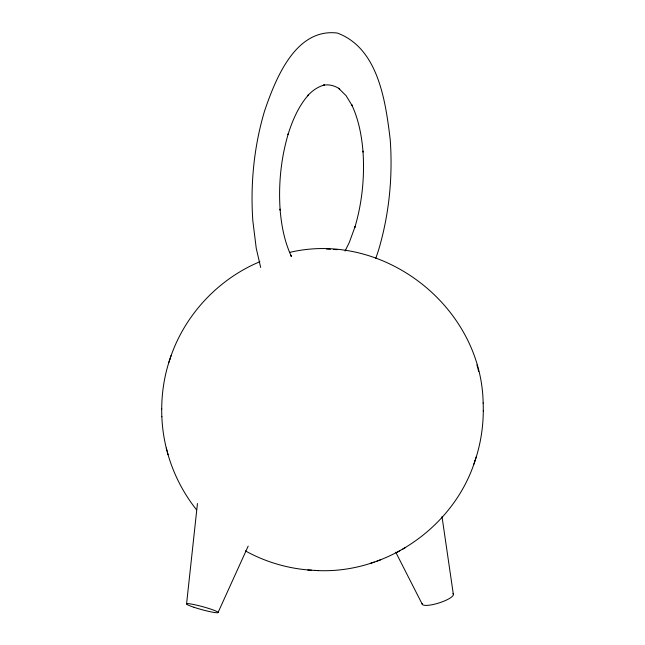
<?xml version="1.0" encoding="UTF-8"?>
<svg xmlns="http://www.w3.org/2000/svg" width="645" height="645" viewBox="0 0 645 645"><rect width="100%" height="100%" fill="white"/><g stroke="black" fill="none" stroke-linecap="round" stroke-linejoin="round"><path stroke-width="0.97" d="M196.515 509.752C175.488 483.395 163.096 450.226 161.847 416.517M483.153 403.141C481.517 306.689 383.606 230.152 289.5 252.429M161.839 416.751C161.056 397.368 163.62 377.809 169.82 359.41M483.161 402.907C483.944 422.29 481.38 441.849 475.18 460.248M186.566 603.946L197.459 503.503M169.869 359.281C183.946 315.808 217.696 279.269 259.887 261.717M314.647 570.406C384.855 575.09 454.144 527.497 475.131 460.377M168.635 362.99L171.135 355.443M473.865 464.215L476.365 456.668M375.809 258.347L378.615 249.905C389.137 214.495 392.829 177.165 390.273 140.352L390.193 139.385C385.597 101.692 378.494 48.206 337.262 33.032C295.499 28.017 275.633 78.771 264.772 110.376L264.49 111.263C253.969 146.665 250.284 183.994 252.832 220.816L256.25 248.333L260.677 267.441M218.026 612.581L248.196 546.097M345.067 251.05L349.332 242.367L355.137 226.484L354.855 227.371C362.176 202.715 364.748 176.722 362.974 151.091L363.054 152.059C361.716 135.837 358.685 119.51 351.694 104.708L352.476 106.159L346.018 95.597L338.569 88.284L339.802 89.075C335.013 85.696 328.998 84.076 323.193 85.237L324.532 85.035C317.832 86.543 312.204 90.84 307.584 95.766L308.632 94.734C298.562 106.102 292.491 120.341 287.976 134.676L288.259 133.797C280.93 158.444 278.366 184.438 280.14 210.068L280.059 209.109C281.397 225.323 284.429 241.649 291.419 256.452L290.637 255.009L291.524 256.629M396.457 552.668L399.9 550.741M402.286 549.395L405.657 547.516M377.003 561.061L380.663 559.796M370.577 563.319L374.285 562.029M333.304 249.438L337.19 249.655M326.451 249.035L330.353 249.252M245.35 550.878C265.667 562.126 288.533 568.785 311.696 570.22M307.81 570.003L318.549 570.623M395.74 552.193L422.209 604.155M477.977 368.859L478.719 371.593M166.281 448.065L167.023 450.799M476.929 364.933L477.751 367.964M167.249 451.694L168.071 454.725M442.01 516.629L453.33 594.247M483.29 410.575L483.307 411.026M161.693 408.64L161.71 409.083M452.871 593.658A16.335 3.943 -17.6 0 1 438.987 602.954A16.335 3.943 -17.6 0 1 422.241 603.414M194.04 607.308A16.335 1.548 15.3 0 0 218.075 612.508A16.335 1.548 15.3 0 0 194.863 604.752A16.335 1.548 15.3 0 0 194.04 607.308"/></g></svg>
